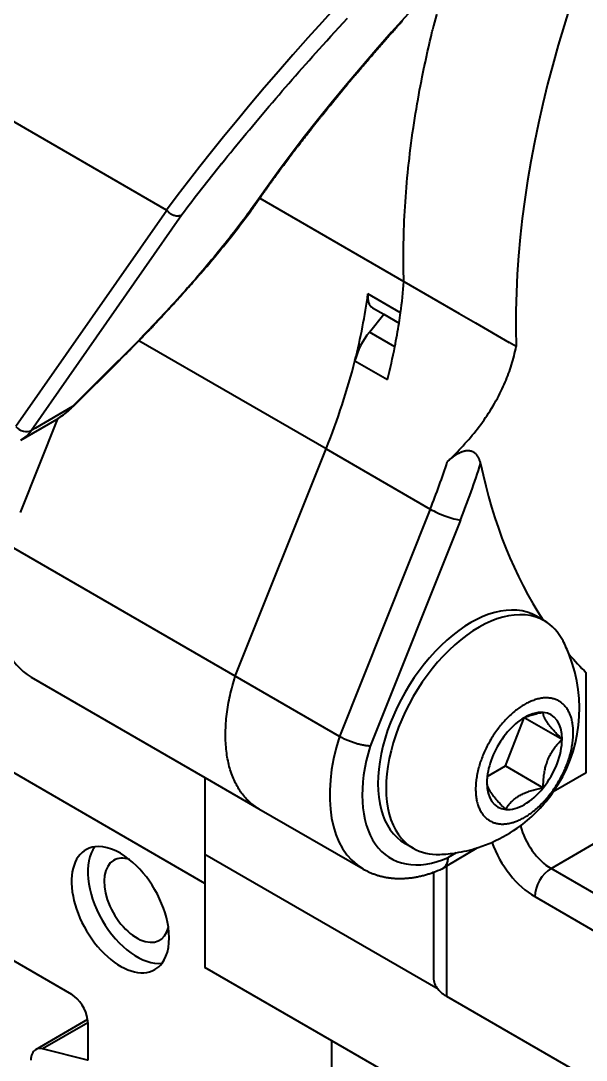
# Model space of a CAD drawing. Header units: millimetres. Extents: x 15 to 415, y 5 to 292.
# Drawn here: x 279.25 to 291.53, y 94.09 to 116.65 of the extents above; entities that cross this region are included whole.
import ezdxf

# ---------------------------------------------------------------- set-up
doc = ezdxf.new("R2010")
doc.units = ezdxf.units.MM
doc.layers.add('Geometries', color=7, linetype='Continuous')

msp = doc.modelspace()

# ---------------------------------------------------------------- linework, layer by layer
at = {"layer": 'Geometries', "linetype": 'Continuous', "lineweight": 40}
for p, q in [((282.418, 112.537), (275.8, 116.358)), ((284.445, 112.793), (287.572, 110.988)), ((282.425, 112.531), (279.147, 107.842)), ((279.477, 107.753), (282.752, 112.438)), ((287.572, 110.988), (288.774, 110.294)), ((287.5, 110.309), (286.793, 110.718)), ((286.892, 110.418), (287.135, 110.277)), ((286.824, 109.89), (287.135, 110.277)), ((287.135, 110.277), (287.468, 110.085)), ((288.774, 110.294), (289.127, 110.09)), ((287.377, 109.571), (286.824, 109.89)), ((289.127, 110.09), (289.862, 109.666)), ((281.816, 109.702), (281.812, 109.698)), ((285.883, 107.353), (281.816, 109.701)), ((290.012, 109.579), (289.862, 109.666)), ((281.592, 109.474), (281.589, 109.471)), ((281.595, 109.477), (281.592, 109.474)), ((281.603, 109.485), (281.595, 109.477)), ((281.614, 109.496), (281.603, 109.485)), ((281.623, 109.505), (281.614, 109.496)), ((281.666, 109.549), (281.662, 109.545)), ((281.674, 109.557), (281.666, 109.549)), ((281.679, 109.562), (281.674, 109.557)), ((281.749, 109.633), (281.739, 109.623)), ((281.37, 109.262), (280.375, 108.272)), ((280.398, 108.285), (281.393, 109.275)), ((281.372, 109.263), (281.37, 109.262)), ((281.384, 109.275), (281.372, 109.263)), ((281.407, 109.298), (281.384, 109.275)), ((281.393, 109.275), (281.395, 109.277)), ((281.393, 109.275), (281.393, 109.275)), ((281.413, 109.294), (281.395, 109.277)), ((281.409, 109.3), (281.407, 109.298)), ((286.509, 109.266), (287.216, 108.858)), ((280.375, 108.272), (279.569, 107.807)), ((280.398, 108.285), (280.397, 108.284)), ((280.397, 108.284), (280.398, 108.285)), ((280.05, 108.005), (279.238, 105.975)), ((279.251, 107.543), (279.994, 107.973)), ((279.996, 107.974), (279.994, 107.973)), ((280.051, 108.007), (280.05, 108.005)), ((279.569, 107.807), (279.477, 107.753)), ((283.909, 102.42), (285.883, 107.353)), ((285.883, 107.353), (288.146, 106.047)), ((288.146, 106.047), (286.172, 101.114)), ((288.802, 105.808), (286.84, 100.904)), ((283.252, 97.925), (269.884, 105.644)), ((283.909, 102.42), (278.959, 105.278)), ((290.601, 103.637), (290.451, 103.723)), ((290.626, 103.622), (290.601, 103.637)), ((286.172, 101.114), (283.909, 102.42)), ((291.535, 100.323), (291.535, 102.496)), ((279.474, 102.402), (283.252, 100.221)), ((290.201, 101.519), (290.188, 101.514)), ((290.201, 101.519), (291.009, 101.053)), ((289.784, 100.472), (290.188, 101.514)), ((289.383, 100.241), (289.784, 100.472)), ((289.784, 100.472), (290.601, 100.001)), ((283.252, 100.221), (283.252, 98.676)), ((283.252, 100.221), (284.424, 99.544)), ((291.535, 100.323), (290.819, 99.909)), ((284.424, 99.544), (284.424, 99.544)), ((284.424, 99.544), (286.686, 98.238)), ((290.77, 98.248), (292.004, 98.961)), ((283.252, 98.676), (283.252, 98.551)), ((287.776, 98.686), (287.601, 98.787)), ((288.508, 98.302), (289.169, 98.697)), ((288.708, 98.589), (288.538, 98.487)), ((288.316, 95.627), (283.252, 98.551)), ((283.252, 98.551), (283.252, 97.925)), ((275.55, 98.29), (280.354, 95.517)), ((288.215, 98.165), (288.215, 95.88)), ((288.399, 98.239), (288.399, 98.24)), ((288.4, 98.24), (288.399, 98.24)), ((288.399, 98.24), (288.4, 98.24)), ((288.4, 98.24), (288.417, 98.248)), ((288.405, 98.241), (288.508, 98.302)), ((288.508, 95.472), (288.508, 98.302)), ((294.06, 96.349), (290.77, 98.248)), ((283.252, 97.925), (283.252, 96.101)), ((290.417, 97.636), (293.707, 95.736)), ((286.01, 94.509), (283.252, 96.101)), ((293.707, 92.47), (288.508, 95.472)), ((280.703, 94.968), (279.573, 94.315)), ((280.707, 94.897), (279.726, 94.331)), ((280.707, 94.904), (280.707, 94.897)), ((280.707, 94.897), (280.707, 94.093)), ((280.703, 94.09), (279.726, 94.331)), ((286.01, 88.576), (286.01, 94.509)), ((290.967, 91.647), (286.01, 94.509)), ((280.707, 94.093), (280.703, 94.09)), ((280.707, 94.088), (280.703, 94.09)), ((280.707, 94.093), (280.707, 94.088))]:
    msp.add_line(p, q, dxfattribs=at)
at = {"layer": 'Geometries', "linetype": 'Continuous', "lineweight": 40, "flags": 128}
for points in [[(290.186, 119.44), (290.013, 119.267), (289.599, 118.85), (289.194, 118.434), (288.797, 118.02), (288.409, 117.609), (288.031, 117.201), (287.664, 116.798), (287.307, 116.399), (286.962, 116.005), (286.628, 115.617), (286.306, 115.235), (285.997, 114.86), (285.7, 114.492), (285.416, 114.132), (285.146, 113.78), (284.888, 113.436), (284.644, 113.1), (284.413, 112.774)], [(288.242, 119.201), (288.194, 119.152), (287.823, 118.774), (287.458, 118.397), (287.098, 118.021), (286.765, 117.668), (286.437, 117.316), (286.114, 116.967), (285.797, 116.619), (285.487, 116.273), (285.164, 115.908), (284.848, 115.546), (284.539, 115.187), (284.237, 114.831), (283.944, 114.478), (283.658, 114.129), (283.395, 113.803), (283.14, 113.481), (282.892, 113.162), (282.651, 112.848), (282.418, 112.537)], [(283.612, 113.543), (283.676, 113.622), (283.743, 113.705), (283.811, 113.788), (283.879, 113.872), (283.948, 113.956), (284.017, 114.04), (284.083, 114.12), (284.149, 114.2), (284.216, 114.28), (284.283, 114.36), (284.35, 114.441), (284.422, 114.526), (284.495, 114.612), (284.568, 114.698), (284.642, 114.784), (284.716, 114.871), (284.79, 114.958), (284.861, 115.04), (284.932, 115.122), (285.003, 115.204), (285.075, 115.287), (285.147, 115.37), (285.22, 115.452), (285.293, 115.535), (285.366, 115.619), (285.44, 115.702), (285.515, 115.785), (285.588, 115.868), (285.661, 115.95), (285.735, 116.032), (285.81, 116.115), (285.898, 116.212), (285.986, 116.31), (286.075, 116.408), (286.165, 116.506), (286.255, 116.604), (286.345, 116.702)], [(284.679, 113.125), (284.681, 113.127), (284.683, 113.131), (284.686, 113.134), (284.688, 113.138), (284.689, 113.139), (284.69, 113.14), (284.691, 113.142), (284.692, 113.143), (284.693, 113.144), (284.694, 113.145), (284.695, 113.147), (284.697, 113.149), (284.699, 113.152), (284.701, 113.156), (284.704, 113.16), (284.707, 113.164), (284.711, 113.169), (284.715, 113.174), (284.719, 113.18), (284.723, 113.185), (284.727, 113.192), (284.732, 113.198), (284.737, 113.205), (284.742, 113.212), (284.748, 113.22), (284.753, 113.228), (284.759, 113.236), (284.765, 113.244), (284.771, 113.252), (284.784, 113.27), (284.797, 113.288), (284.808, 113.304), (284.819, 113.319), (284.83, 113.334), (284.841, 113.348), (284.851, 113.363), (284.862, 113.377), (284.872, 113.39), (284.881, 113.404), (284.891, 113.416), (284.9, 113.429), (284.909, 113.441), (284.917, 113.451), (284.924, 113.461), (284.931, 113.471), (284.938, 113.481), (284.945, 113.49), (284.951, 113.498), (284.958, 113.507), (284.964, 113.515), (285.004, 113.569), (285.029, 113.603), (285.054, 113.636), (285.077, 113.666), (285.08, 113.671), (285.084, 113.676), (285.087, 113.68), (285.09, 113.684), (285.093, 113.688), (285.095, 113.691), (285.098, 113.694), (285.1, 113.697), (285.102, 113.7), (285.103, 113.702), (285.104, 113.703), (285.105, 113.705), (285.106, 113.705), (285.107, 113.707), (285.108, 113.708), (285.109, 113.71), (285.112, 113.713), (285.114, 113.716), (285.117, 113.72), (285.12, 113.724), (285.123, 113.728), (285.127, 113.733), (285.131, 113.739), (285.136, 113.745), (285.14, 113.751), (285.146, 113.758), (285.151, 113.765), (285.157, 113.773), (285.163, 113.781), (285.17, 113.79), (285.178, 113.8), (285.186, 113.811), (285.194, 113.822), (285.203, 113.833), (285.213, 113.846), (285.223, 113.86), (285.234, 113.874), (285.244, 113.887), (285.254, 113.901), (285.265, 113.914), (285.275, 113.928), (285.285, 113.941), (285.311, 113.975), (285.337, 114.009), (285.363, 114.043), (285.389, 114.076), (285.414, 114.109), (285.439, 114.141), (285.464, 114.173), (285.479, 114.192), (285.494, 114.211), (285.509, 114.23), (285.523, 114.249), (285.538, 114.267), (285.551, 114.284), (285.565, 114.301), (285.578, 114.318), (285.591, 114.335), (285.604, 114.351), (285.617, 114.367), (285.621, 114.372), (285.625, 114.377), (285.629, 114.382), (285.632, 114.387), (285.636, 114.392), (285.64, 114.397), (285.643, 114.401), (285.647, 114.405), (285.649, 114.409), (285.652, 114.412), (285.654, 114.414), (285.656, 114.417), (285.657, 114.418), (285.658, 114.42), (285.659, 114.421), (285.66, 114.422), (285.661, 114.423), (285.663, 114.425), (285.665, 114.428), (285.667, 114.431), (285.67, 114.434), (285.673, 114.439), (285.677, 114.444), (285.682, 114.45), (285.687, 114.456), (285.692, 114.462), (285.697, 114.469), (285.703, 114.477), (285.71, 114.485), (285.716, 114.493), (285.723, 114.502), (285.731, 114.511), (285.738, 114.521), (285.746, 114.531), (285.754, 114.54), (285.762, 114.55), (285.77, 114.56), (285.778, 114.57), (285.786, 114.58), (285.794, 114.59), (285.802, 114.6), (285.81, 114.61), (285.863, 114.676), (285.916, 114.742), (285.969, 114.807), (286.022, 114.872), (286.075, 114.938), (286.123, 114.995), (286.17, 115.053), (286.218, 115.11), (286.265, 115.167), (286.306, 115.217), (286.348, 115.267), (286.354, 115.274), (286.36, 115.282), (286.366, 115.289), (286.372, 115.296), (286.378, 115.303), (286.384, 115.31), (286.39, 115.318), (286.396, 115.325), (286.402, 115.332), (286.407, 115.338), (286.413, 115.345), (286.417, 115.35), (286.422, 115.356), (286.426, 115.36), (286.429, 115.365), (286.432, 115.368), (286.434, 115.37), (286.436, 115.372), (286.437, 115.374), (286.439, 115.375), (286.44, 115.377), (286.44, 115.378), (286.441, 115.379), (286.442, 115.38), (286.444, 115.382), (286.446, 115.384), (286.448, 115.387), (286.45, 115.39), (286.453, 115.393), (286.456, 115.396), (286.46, 115.401), (286.463, 115.405), (286.467, 115.41), (286.473, 115.416), (286.479, 115.424), (286.486, 115.431), (286.493, 115.44), (286.5, 115.449), (286.508, 115.458), (286.515, 115.467), (286.537, 115.492), (286.558, 115.518), (286.59, 115.555), (286.622, 115.593), (286.655, 115.632), (286.689, 115.671), (286.71, 115.696), (286.732, 115.721), (286.753, 115.747), (286.775, 115.772), (286.798, 115.798), (286.82, 115.825), (286.844, 115.852), (286.867, 115.879), (286.891, 115.907), (286.916, 115.936), (286.941, 115.964), (286.966, 115.993), (286.991, 116.022), (287.017, 116.052), (287.041, 116.08), (287.066, 116.108), (287.091, 116.137), (287.116, 116.166), (287.142, 116.196), (287.163, 116.219), (287.184, 116.243), (287.205, 116.267), (287.226, 116.291), (287.248, 116.316), (287.269, 116.34), (287.29, 116.363), (287.31, 116.387), (287.33, 116.409), (287.35, 116.431), (287.369, 116.453), (287.387, 116.474), (287.405, 116.494), (287.423, 116.514), (287.441, 116.534), (287.458, 116.553), (287.475, 116.572), (287.491, 116.59), (287.507, 116.608), (287.523, 116.625), (287.537, 116.642), (287.552, 116.658)], [(287.676, 113.514), (287.68, 113.554), (287.692, 113.66), (287.706, 113.771), (287.719, 113.882), (287.734, 113.993), (287.749, 114.105), (287.764, 114.217), (287.781, 114.329), (287.796, 114.431), (287.812, 114.533), (287.828, 114.635), (287.845, 114.738), (287.863, 114.84), (287.881, 114.943), (287.898, 115.04), (287.916, 115.138), (287.934, 115.235), (287.953, 115.332), (287.972, 115.43), (287.994, 115.539), (288.017, 115.648), (288.04, 115.758), (288.063, 115.867), (288.088, 115.977), (288.112, 116.087), (288.138, 116.196), (288.164, 116.307), (288.19, 116.417), (288.199, 116.453)], [(287.572, 110.988), (287.569, 111.081), (287.567, 111.174), (287.565, 111.268), (287.564, 111.362), (287.564, 111.457), (287.564, 111.552), (287.564, 111.641), (287.565, 111.731), (287.567, 111.821), (287.569, 111.911), (287.571, 112.002), (287.574, 112.104), (287.578, 112.205), (287.582, 112.307), (287.587, 112.41), (287.593, 112.512), (287.599, 112.615), (287.606, 112.719), (287.613, 112.822), (287.621, 112.926), (287.629, 113.03), (287.638, 113.134), (287.648, 113.239), (287.658, 113.344), (287.669, 113.449), (287.676, 113.514)], [(284.465, 112.821), (284.476, 112.837), (284.486, 112.852), (284.497, 112.867), (284.507, 112.882), (284.517, 112.896), (284.526, 112.91), (284.536, 112.923), (284.545, 112.936), (284.553, 112.948), (284.562, 112.96), (284.57, 112.972), (284.578, 112.983), (284.586, 112.994), (284.594, 113.005), (284.601, 113.015), (284.608, 113.025), (284.614, 113.034), (284.621, 113.043), (284.627, 113.052), (284.633, 113.06), (284.638, 113.068), (284.643, 113.075), (284.648, 113.082), (284.653, 113.088), (284.657, 113.093), (284.66, 113.099), (284.664, 113.104), (284.667, 113.108), (284.67, 113.113), (284.674, 113.118), (284.678, 113.123), (284.679, 113.125)], [(284.465, 112.821), (284.459, 112.814), (284.451, 112.805), (284.443, 112.796), (284.433, 112.788), (284.424, 112.781), (284.413, 112.774)], [(284.445, 112.793), (284.449, 112.799), (284.457, 112.81), (284.465, 112.821)], [(284.413, 112.774), (284.376, 112.72), (284.337, 112.666), (284.299, 112.612), (284.259, 112.557), (284.219, 112.502), (284.179, 112.447), (284.138, 112.392), (284.097, 112.336), (284.055, 112.28), (284.011, 112.223), (283.967, 112.165), (283.922, 112.107), (283.877, 112.049), (283.831, 111.99), (283.784, 111.931), (283.737, 111.871), (283.689, 111.812), (283.641, 111.752), (283.592, 111.691), (283.542, 111.631), (283.492, 111.57), (283.442, 111.508), (283.39, 111.447), (283.343, 111.39), (283.295, 111.333), (283.246, 111.276), (283.197, 111.219), (283.148, 111.162), (283.098, 111.104), (283.044, 111.041), (282.988, 110.978), (282.933, 110.915), (282.876, 110.851), (282.82, 110.787), (282.764, 110.725), (282.707, 110.662), (282.65, 110.599), (282.592, 110.535), (282.533, 110.471), (282.474, 110.406), (282.414, 110.341), (282.353, 110.276), (282.293, 110.211), (282.231, 110.146), (282.17, 110.081), (282.108, 110.015), (282.045, 109.95), (281.983, 109.885), (281.92, 109.819), (281.856, 109.754), (281.792, 109.688), (281.728, 109.622), (281.669, 109.562), (281.61, 109.502), (281.55, 109.442), (281.491, 109.382), (281.431, 109.322), (281.409, 109.3)], [(284.265, 112.541), (284.268, 112.546), (284.275, 112.555), (284.282, 112.565), (284.289, 112.574), (284.296, 112.584), (284.303, 112.594), (284.309, 112.601), (284.314, 112.608), (284.318, 112.615), (284.323, 112.621), (284.326, 112.626), (284.33, 112.631), (284.333, 112.636), (284.336, 112.639), (284.338, 112.643), (284.34, 112.645), (284.342, 112.647), (284.343, 112.649), (284.344, 112.651), (284.345, 112.653), (284.347, 112.655), (284.349, 112.658), (284.352, 112.662), (284.354, 112.664), (284.356, 112.667), (284.358, 112.67), (284.36, 112.673), (284.363, 112.677), (284.366, 112.681), (284.369, 112.685), (284.372, 112.69), (284.376, 112.696), (284.381, 112.702), (284.385, 112.708), (284.39, 112.715), (284.395, 112.723), (284.401, 112.731), (284.407, 112.74), (284.414, 112.749), (284.42, 112.758), (284.427, 112.768), (284.434, 112.778), (284.442, 112.788), (284.445, 112.793)], [(282.418, 112.537), (282.42, 112.535), (282.422, 112.534), (282.423, 112.532), (282.425, 112.531)], [(282.425, 112.531), (282.435, 112.518), (282.446, 112.507), (282.458, 112.495), (282.471, 112.485), (282.484, 112.475), (282.497, 112.465), (282.511, 112.456), (282.525, 112.449), (282.54, 112.441), (282.554, 112.435), (282.569, 112.429), (282.584, 112.425)], [(282.584, 112.425), (282.607, 112.419), (282.63, 112.416), (282.652, 112.414), (282.674, 112.415), (282.695, 112.418), (282.715, 112.423), (282.734, 112.429), (282.752, 112.438)], [(283.5, 111.564), (283.508, 111.573), (283.518, 111.585), (283.519, 111.586)], [(282.904, 110.87), (282.915, 110.882), (282.927, 110.896), (282.939, 110.909), (282.951, 110.922), (282.965, 110.939), (282.979, 110.955), (282.993, 110.97), (283.006, 110.985), (283.019, 110.999), (283.031, 111.013), (283.038, 111.021), (283.045, 111.029), (283.052, 111.038), (283.059, 111.046), (283.067, 111.055), (283.075, 111.064), (283.083, 111.073), (283.092, 111.083), (283.103, 111.096), (283.115, 111.11), (283.128, 111.125), (283.141, 111.14), (283.154, 111.155), (283.165, 111.167)], [(282.607, 110.54), (282.621, 110.555), (282.631, 110.566), (282.64, 110.576), (282.65, 110.586), (282.658, 110.596), (282.667, 110.606), (282.675, 110.615), (282.683, 110.623), (282.691, 110.632), (282.697, 110.639), (282.704, 110.646), (282.71, 110.653), (282.715, 110.659), (282.721, 110.665), (282.726, 110.67), (282.73, 110.675), (282.734, 110.679), (282.737, 110.683), (282.74, 110.686), (282.742, 110.688), (282.744, 110.69), (282.745, 110.692), (282.746, 110.693), (282.746, 110.693), (282.747, 110.694), (282.748, 110.695), (282.75, 110.697), (282.752, 110.699), (282.754, 110.701), (282.756, 110.704), (282.759, 110.707), (282.762, 110.711), (282.766, 110.715), (282.77, 110.72), (282.774, 110.724), (282.778, 110.728), (282.787, 110.738), (282.795, 110.748), (282.803, 110.757), (282.811, 110.765), (282.818, 110.773), (282.826, 110.782), (282.833, 110.79), (282.841, 110.798), (282.853, 110.812), (282.865, 110.826), (282.867, 110.828)], [(282.867, 110.828), (282.878, 110.841), (282.89, 110.854), (282.902, 110.868), (282.904, 110.87)], [(282.384, 110.298), (282.397, 110.312), (282.431, 110.349), (282.465, 110.385), (282.492, 110.414), (282.519, 110.443), (282.546, 110.473), (282.573, 110.502), (282.597, 110.529), (282.607, 110.54)], [(282.138, 110.036), (282.143, 110.042), (282.159, 110.059), (282.175, 110.075), (282.19, 110.091), (282.195, 110.096)], [(282.195, 110.096), (282.201, 110.103), (282.212, 110.115), (282.223, 110.126), (282.234, 110.138), (282.266, 110.171), (282.298, 110.206), (282.331, 110.241), (282.364, 110.276), (282.384, 110.298)], [(281.911, 109.799), (281.931, 109.821), (281.953, 109.843), (281.975, 109.866), (281.979, 109.87)], [(281.979, 109.87), (281.996, 109.887), (282.016, 109.909), (282.036, 109.93), (282.038, 109.931)], [(282.038, 109.931), (282.056, 109.95), (282.074, 109.969), (282.092, 109.988), (282.102, 109.998)], [(282.102, 109.998), (282.11, 110.006), (282.127, 110.024), (282.138, 110.036)], [(281.749, 109.633), (281.763, 109.647), (281.789, 109.674), (281.812, 109.698)], [(281.816, 109.702), (281.839, 109.725), (281.85, 109.737)], [(281.85, 109.737), (281.863, 109.75), (281.886, 109.774), (281.909, 109.798), (281.911, 109.799)], [(281.527, 109.408), (281.53, 109.412), (281.563, 109.445), (281.589, 109.471)], [(281.623, 109.505), (281.624, 109.506), (281.653, 109.536), (281.662, 109.545)], [(281.679, 109.562), (281.681, 109.564), (281.691, 109.574)], [(281.691, 109.574), (281.709, 109.592), (281.736, 109.62), (281.739, 109.623)], [(288.517, 107.075), (288.561, 107.117), (288.605, 107.16), (288.649, 107.203), (288.692, 107.246), (288.735, 107.29), (288.777, 107.334), (288.819, 107.378), (288.86, 107.423), (288.901, 107.468), (288.941, 107.513), (288.981, 107.558), (289.02, 107.604), (289.059, 107.65), (289.097, 107.697), (289.135, 107.744), (289.172, 107.791), (289.208, 107.839), (289.244, 107.886), (289.279, 107.935), (289.314, 107.983), (289.348, 108.032), (289.381, 108.081), (289.414, 108.131), (289.446, 108.181), (289.479, 108.234), (289.511, 108.287), (289.543, 108.341), (289.574, 108.394), (289.604, 108.449), (289.633, 108.504), (289.661, 108.559), (289.689, 108.615), (289.711, 108.66), (289.732, 108.706), (289.753, 108.752), (289.773, 108.799), (289.793, 108.846), (289.811, 108.893), (289.83, 108.94), (289.848, 108.987), (289.865, 109.035), (289.881, 109.082), (289.897, 109.131), (289.912, 109.179), (289.927, 109.227), (289.941, 109.276), (289.954, 109.325), (289.967, 109.375), (289.979, 109.426), (289.991, 109.477), (290.002, 109.528), (290.012, 109.579)], [(281.393, 109.275), (281.392, 109.273), (281.387, 109.27), (281.382, 109.267), (281.377, 109.264), (281.37, 109.262)], [(281.413, 109.294), (281.428, 109.31), (281.463, 109.344), (281.497, 109.378), (281.527, 109.408)], [(280.375, 108.272), (280.342, 108.239), (280.308, 108.207), (280.274, 108.176), (280.239, 108.146), (280.204, 108.117), (280.169, 108.089), (280.135, 108.064), (280.101, 108.04), (280.069, 108.019)], [(280.397, 108.284), (280.392, 108.28), (280.387, 108.277), (280.382, 108.274), (280.375, 108.272)], [(280.397, 108.284), (280.397, 108.284), (280.397, 108.284)], [(279.994, 107.973), (280, 107.976), (280.005, 107.979), (280.01, 107.982), (280.014, 107.985), (280.018, 107.987), (280.021, 107.989), (280.024, 107.99), (280.026, 107.992), (280.027, 107.993), (280.028, 107.993), (280.03, 107.994), (280.031, 107.995), (280.034, 107.996), (280.037, 107.999), (280.041, 108.001), (280.046, 108.004), (280.048, 108.005)], [(280.069, 108.019), (280.066, 108.017), (280.031, 107.995), (279.996, 107.974)], [(280.048, 108.005), (280.05, 108.007), (280.051, 108.007)], [(280.051, 108.007), (280.053, 108.008), (280.055, 108.01), (280.057, 108.011), (280.058, 108.012), (280.059, 108.012), (280.06, 108.013), (280.062, 108.014), (280.064, 108.015), (280.066, 108.017), (280.069, 108.019)], [(289.24, 107.039), (289.235, 107.059), (289.23, 107.078), (289.224, 107.098), (289.219, 107.112), (289.213, 107.127), (289.207, 107.141), (289.2, 107.156), (289.194, 107.167), (289.187, 107.179), (289.18, 107.191), (289.172, 107.202), (289.164, 107.213), (289.157, 107.222), (289.15, 107.23), (289.142, 107.239), (289.133, 107.247), (289.124, 107.255), (289.115, 107.262), (289.105, 107.269), (289.095, 107.276), (289.084, 107.282), (289.075, 107.287), (289.066, 107.291), (289.057, 107.295), (289.047, 107.298), (289.035, 107.302), (289.023, 107.305), (289.01, 107.308), (288.998, 107.31), (288.985, 107.311), (288.972, 107.312), (288.958, 107.312), (288.945, 107.311), (288.932, 107.31), (288.919, 107.309), (288.906, 107.307), (288.892, 107.304), (288.878, 107.301), (288.864, 107.297), (288.851, 107.293), (288.837, 107.288), (288.824, 107.284), (288.811, 107.278), (288.798, 107.273), (288.781, 107.265), (288.765, 107.257), (288.749, 107.249), (288.734, 107.24), (288.718, 107.231), (288.703, 107.222), (288.681, 107.208), (288.659, 107.193), (288.638, 107.177), (288.617, 107.161), (288.596, 107.145), (288.575, 107.128), (288.555, 107.11), (288.536, 107.093), (288.517, 107.075)], [(284.182, 99.729), (284.158, 99.753), (284.135, 99.778), (284.112, 99.804), (284.09, 99.83), (284.068, 99.858), (284.047, 99.885), (284.027, 99.914), (284.007, 99.943), (283.988, 99.972), (283.97, 100.003), (283.951, 100.035), (283.934, 100.067), (283.917, 100.1), (283.9, 100.134), (283.884, 100.168), (283.869, 100.203), (283.854, 100.239), (283.841, 100.275), (283.827, 100.312), (283.815, 100.349), (283.803, 100.387), (283.791, 100.425), (283.781, 100.464), (283.771, 100.503), (283.762, 100.543), (283.753, 100.584), (283.745, 100.625), (283.737, 100.667), (283.73, 100.71), (283.724, 100.753), (283.719, 100.796), (283.714, 100.84), (283.71, 100.885), (283.706, 100.93), (283.703, 100.975), (283.701, 101.021), (283.7, 101.067), (283.699, 101.113), (283.699, 101.159), (283.699, 101.206), (283.7, 101.252), (283.702, 101.301), (283.705, 101.349), (283.708, 101.398), (283.712, 101.447), (283.716, 101.497), (283.722, 101.547), (283.727, 101.597), (283.734, 101.647), (283.741, 101.697), (283.749, 101.748), (283.757, 101.799), (283.767, 101.85), (283.776, 101.901), (283.787, 101.951), (283.797, 102.002), (283.809, 102.053), (283.821, 102.105), (283.834, 102.157), (283.848, 102.21), (283.862, 102.262), (283.877, 102.315), (283.893, 102.367), (283.909, 102.42)], [(290.761, 99.876), (290.773, 99.891), (290.793, 99.919), (290.813, 99.946), (290.833, 99.975), (290.852, 100.003), (290.871, 100.032), (290.89, 100.061), (290.908, 100.09), (290.925, 100.119), (290.943, 100.148), (290.96, 100.179), (290.977, 100.209), (290.993, 100.24), (291.009, 100.271), (291.024, 100.301), (291.039, 100.332), (291.053, 100.362), (291.067, 100.393), (291.08, 100.424), (291.093, 100.455), (291.106, 100.486), (291.118, 100.517), (291.13, 100.548), (291.141, 100.579), (291.151, 100.61), (291.161, 100.64), (291.17, 100.67), (291.179, 100.7), (291.188, 100.734), (291.197, 100.767), (291.205, 100.801), (291.212, 100.834), (291.219, 100.866), (291.225, 100.898), (291.231, 100.929), (291.235, 100.96), (291.24, 100.99), (291.243, 101.021), (291.246, 101.051), (291.249, 101.081), (291.251, 101.11), (291.252, 101.138), (291.253, 101.166), (291.253, 101.194), (291.253, 101.221), (291.252, 101.248), (291.251, 101.275), (291.249, 101.302), (291.246, 101.328), (291.243, 101.354), (291.24, 101.38), (291.236, 101.406), (291.231, 101.431), (291.225, 101.457), (291.219, 101.482), (291.212, 101.507), (291.205, 101.531), (291.197, 101.555), (291.188, 101.579), (291.179, 101.602), (291.17, 101.622), (291.16, 101.641), (291.15, 101.661), (291.14, 101.679), (291.129, 101.698), (291.117, 101.715), (291.105, 101.732), (291.093, 101.748), (291.08, 101.764), (291.067, 101.78), (291.053, 101.795), (291.038, 101.809), (291.023, 101.823), (291.008, 101.836), (290.992, 101.848), (290.976, 101.859), (290.959, 101.87), (290.943, 101.88), (290.925, 101.89), (290.907, 101.899), (290.889, 101.907), (290.87, 101.915), (290.851, 101.922), (290.832, 101.928), (290.812, 101.933), (290.793, 101.938), (290.773, 101.942), (290.752, 101.945), (290.732, 101.947), (290.711, 101.949), (290.69, 101.95), (290.668, 101.951), (290.647, 101.95), (290.626, 101.949), (290.604, 101.948), (290.583, 101.946), (290.558, 101.942), (290.534, 101.938), (290.509, 101.933), (290.484, 101.927), (290.459, 101.921), (290.435, 101.914), (290.41, 101.906), (290.386, 101.897), (290.362, 101.888), (290.337, 101.878), (290.313, 101.868), (290.288, 101.856), (290.264, 101.845), (290.24, 101.832), (290.216, 101.819), (290.193, 101.806), (290.169, 101.792), (290.145, 101.778), (290.121, 101.762), (290.097, 101.746), (290.073, 101.729), (290.049, 101.712), (290.024, 101.694), (290, 101.675), (289.976, 101.655), (289.951, 101.635), (289.926, 101.613), (289.901, 101.591), (289.876, 101.568), (289.852, 101.544), (289.827, 101.52), (289.802, 101.495), (289.78, 101.472), (289.758, 101.448), (289.737, 101.424), (289.715, 101.4), (289.694, 101.375), (289.673, 101.349), (289.653, 101.324), (289.632, 101.298), (289.612, 101.271), (289.592, 101.244), (289.572, 101.216), (289.552, 101.188), (289.533, 101.16), (289.514, 101.131), (289.495, 101.102), (289.477, 101.073), (289.46, 101.044), (289.443, 101.014), (289.425, 100.984), (289.409, 100.954), (289.392, 100.923), (289.376, 100.892), (289.361, 100.861), (289.346, 100.831), (289.332, 100.8), (289.318, 100.77), (289.305, 100.739), (289.292, 100.708), (289.279, 100.677), (289.267, 100.645), (289.256, 100.614), (289.245, 100.583), (289.234, 100.553), (289.224, 100.523), (289.215, 100.493), (289.206, 100.463), (289.197, 100.429), (289.188, 100.395), (289.18, 100.362), (289.173, 100.329), (289.166, 100.297), (289.16, 100.265), (289.155, 100.234), (289.15, 100.203), (289.145, 100.172), (289.142, 100.142), (289.139, 100.112), (289.136, 100.082), (289.134, 100.053), (289.133, 100.025), (289.132, 99.997), (289.132, 99.969)], [(290.601, 101.634), (290.57, 101.628), (290.539, 101.621), (290.509, 101.615), (290.479, 101.608), (290.449, 101.6), (290.419, 101.593), (290.39, 101.585), (290.361, 101.576), (290.332, 101.567), (290.304, 101.558), (290.276, 101.548), (290.248, 101.538), (290.225, 101.529), (290.202, 101.52), (290.201, 101.519)], [(291.009, 101.053), (290.99, 101.071), (290.973, 101.089), (290.955, 101.107), (290.939, 101.124), (290.923, 101.141), (290.907, 101.157), (290.892, 101.173), (290.876, 101.19), (290.861, 101.207), (290.846, 101.223), (290.832, 101.239), (290.818, 101.254), (290.804, 101.27), (290.79, 101.286), (290.778, 101.301), (290.765, 101.315), (290.754, 101.33), (290.742, 101.344), (290.73, 101.36), (290.718, 101.376), (290.706, 101.391), (290.696, 101.406), (290.685, 101.421), (290.676, 101.436), (290.666, 101.45), (290.658, 101.464), (290.65, 101.478), (290.644, 101.488), (290.639, 101.498), (290.634, 101.509), (290.629, 101.519), (290.625, 101.529), (290.621, 101.539), (290.617, 101.549), (290.613, 101.559), (290.61, 101.569), (290.608, 101.579), (290.606, 101.589), (290.604, 101.596), (290.603, 101.604), (290.602, 101.611), (290.601, 101.619), (290.601, 101.626), (290.601, 101.634)], [(290.188, 101.514), (290.18, 101.51), (290.158, 101.5), (290.137, 101.49)], [(286.514, 100.967), (286.494, 100.974), (286.474, 100.98), (286.455, 100.987), (286.435, 100.994), (286.415, 101.001), (286.395, 101.009), (286.376, 101.017), (286.356, 101.024), (286.337, 101.032), (286.319, 101.04), (286.3, 101.048), (286.283, 101.057), (286.264, 101.065), (286.247, 101.074), (286.23, 101.082), (286.213, 101.091), (286.202, 101.097), (286.192, 101.102), (286.182, 101.108), (286.172, 101.114)], [(286.84, 100.904), (286.826, 100.904), (286.811, 100.905), (286.796, 100.906), (286.779, 100.908), (286.763, 100.91), (286.746, 100.912), (286.729, 100.915), (286.711, 100.918), (286.693, 100.921), (286.674, 100.925), (286.654, 100.929), (286.635, 100.934), (286.615, 100.939), (286.595, 100.944), (286.575, 100.949), (286.554, 100.955), (286.534, 100.961), (286.514, 100.967)], [(290.601, 100.001), (290.601, 100.03), (290.601, 100.059), (290.602, 100.087), (290.603, 100.114), (290.605, 100.141), (290.606, 100.167), (290.608, 100.193), (290.611, 100.221), (290.614, 100.248), (290.617, 100.275), (290.621, 100.301), (290.625, 100.326), (290.63, 100.353), (290.635, 100.379), (290.64, 100.405), (290.646, 100.43), (290.652, 100.455), (290.659, 100.479), (290.667, 100.508), (290.676, 100.535), (290.685, 100.563), (290.696, 100.59), (290.706, 100.617), (290.718, 100.644), (290.73, 100.67), (290.743, 100.697), (290.757, 100.723), (290.768, 100.743), (290.78, 100.763), (290.792, 100.783), (290.805, 100.804), (290.818, 100.824), (290.832, 100.845), (290.848, 100.866), (290.863, 100.887), (290.88, 100.908), (290.897, 100.93), (290.915, 100.951), (290.929, 100.968), (290.944, 100.985), (290.96, 101.001), (290.976, 101.018), (290.992, 101.036), (291.009, 101.053)], [(289.132, 99.969), (289.132, 99.942), (289.133, 99.915), (289.134, 99.888), (289.136, 99.861), (289.139, 99.834), (289.142, 99.808), (289.145, 99.783), (289.149, 99.757), (289.154, 99.732), (289.16, 99.706), (289.166, 99.681), (289.173, 99.656), (289.18, 99.632), (289.188, 99.608), (289.197, 99.584), (289.206, 99.561), (289.215, 99.541), (289.225, 99.521), (289.235, 99.502), (289.245, 99.483), (289.256, 99.465), (289.268, 99.448), (289.28, 99.431), (289.292, 99.414), (289.305, 99.399), (289.318, 99.383), (289.332, 99.368), (289.347, 99.354), (289.362, 99.34), (289.377, 99.327), (289.393, 99.315), (289.409, 99.303), (289.426, 99.293), (289.443, 99.282), (289.46, 99.273), (289.478, 99.264), (289.496, 99.255), (289.515, 99.248), (289.534, 99.241), (289.553, 99.235), (289.573, 99.23), (289.592, 99.225), (289.612, 99.221), (289.633, 99.218), (289.653, 99.215), (289.674, 99.214), (289.695, 99.212), (289.717, 99.212), (289.738, 99.212), (289.753, 99.213)], [(289.376, 100.11), (289.376, 100.102), (289.377, 100.094), (289.377, 100.086), (289.379, 100.078), (289.38, 100.069), (289.382, 100.061), (289.382, 100.059)], [(289.382, 100.059), (289.384, 100.053), (289.386, 100.043), (289.389, 100.034), (289.393, 100.024), (289.396, 100.015), (289.4, 100.005), (289.405, 99.995), (289.41, 99.984), (289.415, 99.973), (289.421, 99.962), (289.427, 99.951), (289.434, 99.939), (289.442, 99.926), (289.451, 99.912), (289.461, 99.897), (289.471, 99.883), (289.482, 99.867), (289.493, 99.852), (289.506, 99.836), (289.518, 99.819), (289.532, 99.802), (289.543, 99.789), (289.555, 99.775), (289.567, 99.76), (289.58, 99.746), (289.593, 99.731), (289.608, 99.714), (289.623, 99.697), (289.639, 99.68), (289.655, 99.663), (289.672, 99.644), (289.69, 99.626), (289.704, 99.61), (289.719, 99.595), (289.735, 99.579), (289.751, 99.563), (289.767, 99.546), (289.784, 99.529)], [(289.797, 99.55), (289.806, 99.565), (289.817, 99.582), (289.829, 99.6), (289.842, 99.617), (289.855, 99.634), (289.869, 99.651), (289.884, 99.668), (289.899, 99.684), (289.915, 99.701), (289.932, 99.717), (289.949, 99.733), (289.965, 99.746), (289.981, 99.759), (289.998, 99.772), (290.016, 99.785), (290.034, 99.797), (290.05, 99.808), (290.066, 99.818), (290.083, 99.828), (290.105, 99.84), (290.127, 99.852), (290.149, 99.863), (290.173, 99.874), (290.196, 99.884), (290.221, 99.895), (290.245, 99.904), (290.271, 99.914), (290.297, 99.923), (290.325, 99.932), (290.352, 99.941), (290.38, 99.949), (290.407, 99.956), (290.434, 99.963), (290.461, 99.97), (290.489, 99.977), (290.526, 99.985), (290.563, 99.993), (290.601, 100.001)], [(284.424, 99.544), (284.4, 99.558), (284.373, 99.575), (284.347, 99.593), (284.321, 99.611), (284.296, 99.63), (284.272, 99.648), (284.249, 99.667), (284.226, 99.687), (284.204, 99.708), (284.182, 99.729)], [(289.753, 99.213), (289.759, 99.213), (289.781, 99.215), (289.802, 99.217), (289.827, 99.221), (289.851, 99.225), (289.876, 99.23), (289.901, 99.236), (289.926, 99.242), (289.95, 99.249), (289.975, 99.257), (289.999, 99.265), (290.023, 99.275), (290.048, 99.285), (290.072, 99.295), (290.097, 99.306), (290.121, 99.318), (290.145, 99.33), (290.169, 99.343), (290.193, 99.357), (290.216, 99.371), (290.24, 99.385), (290.264, 99.401), (290.288, 99.417), (290.313, 99.434), (290.337, 99.451), (290.361, 99.469), (290.385, 99.488), (290.409, 99.508), (290.434, 99.528), (290.459, 99.55), (290.484, 99.572), (290.509, 99.595), (290.534, 99.619), (290.558, 99.643), (290.583, 99.668), (290.605, 99.691), (290.627, 99.715), (290.648, 99.739), (290.67, 99.763), (290.691, 99.788), (290.712, 99.813), (290.732, 99.839), (290.753, 99.865), (290.761, 99.876)], [(289.784, 99.529), (289.795, 99.547), (289.797, 99.55)], [(288.417, 98.248), (288.433, 98.259), (288.449, 98.272), (288.464, 98.287), (288.477, 98.303), (288.49, 98.321), (288.501, 98.341), (288.511, 98.362), (288.519, 98.385), (288.526, 98.408), (288.531, 98.434), (288.535, 98.46), (288.538, 98.487)], [(286.686, 98.238), (286.689, 98.236), (286.705, 98.227), (286.721, 98.218), (286.738, 98.21), (286.754, 98.201), (286.77, 98.193), (286.787, 98.185), (286.803, 98.177), (286.82, 98.169), (286.837, 98.162), (286.854, 98.155), (286.871, 98.148), (286.888, 98.141), (286.905, 98.134), (286.922, 98.128), (286.94, 98.121), (286.957, 98.115), (286.975, 98.11), (286.992, 98.104), (287.01, 98.098), (287.028, 98.093), (287.046, 98.088), (287.064, 98.083), (287.082, 98.079), (287.1, 98.074), (287.119, 98.07), (287.137, 98.066), (287.156, 98.062), (287.174, 98.059), (287.193, 98.055), (287.212, 98.052), (287.231, 98.049), (287.25, 98.047), (287.269, 98.044), (287.288, 98.042), (287.307, 98.04), (287.326, 98.038), (287.345, 98.036), (287.365, 98.035), (287.384, 98.033), (287.404, 98.032), (287.424, 98.031), (287.443, 98.031), (287.463, 98.031), (287.483, 98.03), (287.503, 98.03), (287.523, 98.031), (287.543, 98.031), (287.563, 98.032), (287.583, 98.033), (287.603, 98.034), (287.624, 98.035), (287.644, 98.037), (287.665, 98.039), (287.685, 98.041), (287.706, 98.043), (287.726, 98.046), (287.747, 98.048), (287.768, 98.051), (287.788, 98.054), (287.809, 98.058), (287.83, 98.061), (287.851, 98.065), (287.872, 98.069), (287.893, 98.073), (287.914, 98.078), (287.935, 98.083), (287.956, 98.088), (287.977, 98.093), (287.998, 98.098), (288.019, 98.104), (288.04, 98.109), (288.062, 98.115), (288.083, 98.122), (288.104, 98.128), (288.125, 98.135), (288.147, 98.142), (288.168, 98.149), (288.189, 98.156), (288.211, 98.164), (288.215, 98.165)]]:
    msp.add_lwpolyline(points, dxfattribs=at)
at = {"layer": 'Geometries', "linetype": 'Continuous', "lineweight": 40}
for centre, radius, start, end in [((313.399, 110.29), 25.943, 163.2947, 166.2579), ((318.598, 85.408), 44.894, 141.1942, 142.9815), ((269.364, 123.445), 18.464, 321.7788, 323.805), ((266.132, 125.979), 22.571, 320.3824, 321.8001), ((263.322, 128.303), 26.217, 319.1875, 320.322), ((276.319, 111.83), 11.285, 352.255, 355.7188), ((279.018, 109.647), 1.938, 302.8476, 309.5467), ((278.904, 109.786), 2.118, 309.5212, 314.8195), ((288.216, 101.722), 3.172, 21.6254, 27.479), ((288.216, 101.722), 3.172, 325.1371, 21.6254), ((288.216, 101.722), 3.172, 306.535, 325.1371), ((288.216, 101.722), 3.172, 293.5647, 306.535), ((288.216, 101.722), 3.172, 287.4706, 293.5647), ((288.216, 101.722), 3.172, 272.521, 278.9198), ((288.216, 101.722), 3.172, 278.9198, 287.4706), ((287.288, 100.729), 2.726, 289.8646, 294.0407)]:
    msp.add_arc(centre, radius, start, end, dxfattribs=at)
for centre, major_axis, ratio, start_param, end_param in [((302.732, 117.442), (9, 15.588), 0.57735, 1.555066, 2.391508), ((279.822, 108.059), (-5, -8.66), 0.57735, 2.026052, 2.18806), ((287.142, 110.851), (0.25, 0.433), 0.57735, 2.188127, 3.141593), ((280.529, 107.651), (5, 8.66), 0.57735, 5.30406, 5.329646), ((287.178, 109.387), (0.5, 0.866), 0.57735, 1.308997, 2.016289), ((280.529, 107.651), (5, 8.66), 0.57735, 5.24602, 5.30406), ((280.529, 107.651), (5, 8.66), 0.57735, 5.166754, 5.24602), ((279.822, 108.059), (-5, -8.66), 0.57735, 1.815141, 2.025162), ((287.178, 109.387), (0.5, 0.866), 0.57735, 2.016289, 2.025162), ((279.323, 107.944), (0.205, -0.143), 0.788326, 4.359523, 5.930323), ((278.251, 109.275), (1, -1.732), 0.57735, 6.283182, 6.546632), ((282.085, 106.753), (-5, -8.66), 0.57735, 1.815142, 1.927848), ((282.438, 106.549), (5.25, 9.093), 0.57735, 4.956735, 5.085296), ((302.201, 117.748), (9.375, 16.239), 0.57735, 2.568533, 2.861742), ((288.449, 106.012), (-0.464, 0.186), 0.197528, 0.941049, 1.726433), ((288.449, 106.012), (-0.464, 0.186), 0.197528, 1.72643, 2.511835), ((289.026, 101.255), (1.425, 2.468), 0.57735, 0, 3.141593), ((289.201, 101.154), (1.425, 2.468), 0.57735, 0, 3.141593), ((289.201, 101.154), (1.425, 2.468), 0.57735, 5.930469, 6.283185), ((281.224, 105.433), (-1.75, -3.031), 0.57735, 5.874129, 6.283185), ((302.201, 117.748), (9.375, 16.239), 0.57735, 2.943647, 2.992216), ((290.193, 100.581), (0.577, 1), 0.57735, 0.261799, 0.853239), ((290.193, 100.581), (0.577, 1), 0.57735, 5.497787, 6.544985), ((290.193, 100.581), (0.577, 1), 0.57735, 0.853239, 1.308997), ((288.436, 101.269), (1.75, 3.031), 0.57735, 1.941182, 3.141589), ((290.193, 100.581), (0.577, 1), 0.57735, 1.308997, 2.221554), ((288.79, 101.065), (-1.5, -2.598), 0.57735, 5.092889, 6.949547), ((290.193, 100.581), (0.577, 1), 0.57735, 4.45059, 5.497787), ((290.193, 100.581), (0.577, 1), 0.57735, 2.221554, 2.356194), ((290.193, 100.581), (0.577, 1), 0.57735, 2.356194, 3.403392), ((290.193, 100.581), (0.577, 1), 0.57735, 3.403392, 4.45059), ((290.77, 99.065), (-0.5, 0.866), 0.57735, 1.129275, 2.356194), ((290.417, 98.861), (0.75, -1.299), 0.57735, 4.423944, 5.497787), ((281.414, 97.354), (0.75, -1.299), 0.57735, 2.903652, 6.283185), ((281.768, 97.558), (0.75, -1.299), 0.57735, 3.379534, 6.045244), ((281.414, 97.354), (0.75, -1.299), 0.57735, 2.171482, 2.903652), ((289.201, 101.154), (1.425, 2.468), 0.57735, 3.141593, 3.494309), ((281.768, 97.558), (-0.5, 0.866), 0.57735, 0, 3.700566), ((281.768, 97.558), (-0.5, 0.866), 0.57735, 5.724213, 6.283185), ((281.414, 97.354), (0.75, -1.299), 0.57735, 0.970111, 2.171482), ((290.77, 97.84), (-0.25, -0.433), 0.57735, 3.926991, 5.497787), ((281.414, 97.354), (0.75, -1.299), 0.57735, 0.237941, 0.970111), ((281.414, 97.354), (0.75, -1.299), 0.57735, 0, 0.237941), ((289.215, 95.88), (-1, 0), 0.57735, 0, 0.453923), ((280.354, 95.108), (-0.25, 0.433), 0.57735, 4.076984, 5.497787), ((289.215, 95.88), (-1, 0), 0.57735, 0.453923, 0.785398), ((280.354, 95.108), (-0.25, 0.433), 0.57735, 3.926991, 4.076984), ((279.823, 93.882), (0.25, -0.433), 0.57735, 3.141593, 3.926991), ((279.823, 93.882), (0.25, -0.433), 0.57735, 2.635447, 3.141593)]:
    msp.add_ellipse(centre, major_axis=major_axis, ratio=ratio, start_param=start_param, end_param=end_param, dxfattribs=at)

doc.saveas('drawing.dxf')
